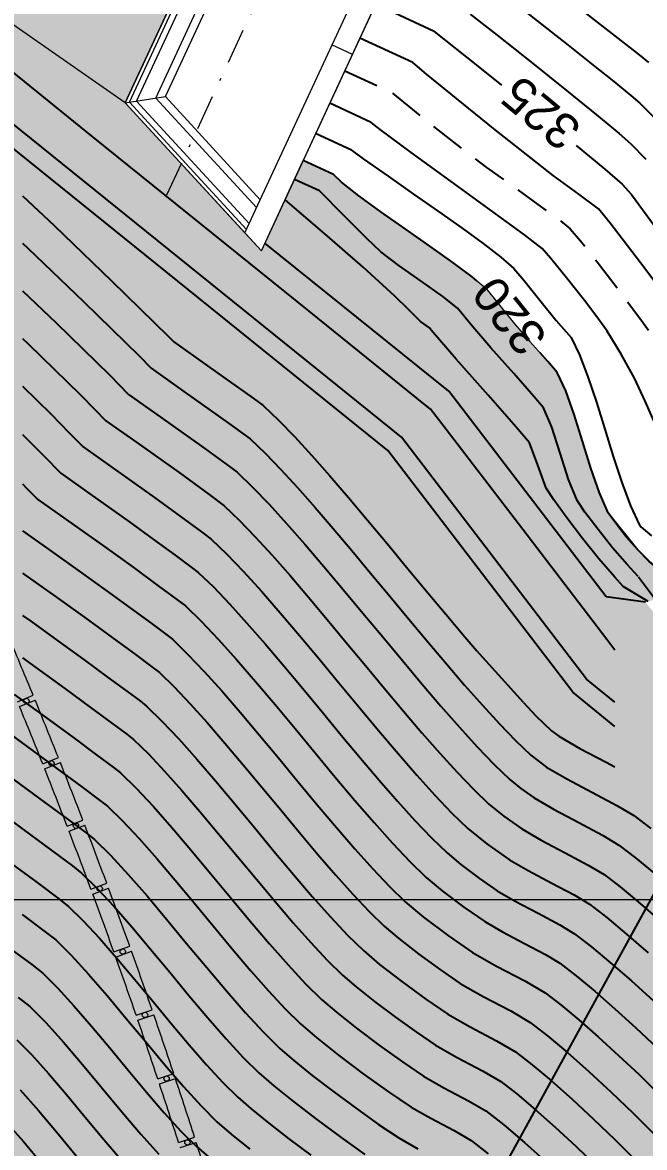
# Model space of a CAD drawing. Extents: x 61466 to 63015, y 108404 to 110397.
# Drawn here: x 62373.55 to 62395.66, y 109246.26 to 109286.24 of the extents above; entities that cross this region are included whole.
import ezdxf
from ezdxf import colors
from ezdxf.entities.mleader import LeaderData, LeaderLine
from ezdxf.enums import TextEntityAlignment as Align
from ezdxf.math import Vec2, Vec3

# ---------------------------------------------------------------- set-up
doc = ezdxf.new("R2010")
doc.units = 0
doc.header["$LTSCALE"] = 1.000015
doc.header["$MEASUREMENT"] = 0
for name, pattern in [('NASCOSTA', [9.525, 6.35, -3.175]), ('TRATTEGGIATA2', [0.375, 0.25, -0.125]), ('TRATTOPUNTO2', [0.5, 0.25, -0.125, 0, -0.125])]:
    doc.linetypes.add(name, pattern=pattern)
for name, color, linetype in [('colore lago', 131, 'Continuous'), ('coordinate', 2, 'Continuous'), ('curve livello 1m', 2, 'Continuous'), ('curve livello 5m', 7, 'Continuous'), ('LIN010CO', 2, 'Continuous'), ('LIN010TR', 2, 'NASCOSTA'), ('LIN018CO', 6, 'Continuous'), ('LIN025CO', 7, 'Continuous'), ('LINCOLO-ROSSO-025', 10, 'Continuous'), ('TRATTCOLO-32', 255, 'Continuous')]:
    doc.layers.add(name, color=color, linetype=linetype)
doc.layers.add('Colori bordi', color=5, linetype='Continuous', plot=False)
doc.layers.add('no_plot', color=5, linetype='Continuous', plot=False)
doc.layers.add('LINE035', color=1, linetype='Continuous', lineweight=35)
doc.styles.add('ARIAL', font='arial.ttf')

# ---------------------------------------------------------------- blocks, each defined once
blk = doc.blocks.new('CONTORNO')
at = {"layer": 'Colori bordi', "lineweight": 0, "ltscale": 2, "flags": 128}
blk.add_lwpolyline([(-84.427, 113.219), (-89.144, 103.05), (-84.307, 97.793), (-77.785, 111.855)], dxfattribs=at)
blk = doc.blocks.new('barrageflott')
at = {"layer": 'TRATTCOLO-32'}
h = blk.add_hatch(color=256, dxfattribs=at)
h.paths.add_polyline_path([(-4.689, 33.162, 0.002639), (-5.201, 35.3), (-5.784, 35.158, -0.002639), (-5.273, 33.025)])
h.paths.add_polyline_path([(-5.247, 35.485, 0.002639), (-5.784, 37.618), (-6.365, 37.468, -0.002639), (-5.829, 35.342)])
h.paths.add_polyline_path([(-5.831, 37.802, 0.002639), (-6.393, 39.929), (-6.972, 39.773, -0.002639), (-6.412, 37.652)])
h.paths.add_polyline_path([(-6.442, 40.112, 0.002639), (-7.028, 42.232), (-7.606, 42.07, -0.002639), (-7.022, 39.956)])
h.paths.add_polyline_path([(-7.08, 42.415, 0.002639), (-7.69, 44.529), (-8.266, 44.359, -0.002639), (-7.657, 42.252)])
h.paths.add_polyline_path([(-7.744, 44.711, 0.002639), (-8.378, 46.817), (-8.952, 46.641, -0.002639), (-8.319, 44.541)])
h.paths.add_polyline_path([(-8.434, 46.999, 0.002639), (-9.092, 49.097), (-9.664, 48.915, -0.002639), (-9.007, 46.822)])
h.paths.add_polyline_path([(-9.15, 49.279, 0.002639), (-9.833, 51.37), (-10.402, 51.18, -0.002639), (-9.722, 49.095)])
h.paths.add_polyline_path([(-9.893, 51.55, 0.002639), (-10.599, 53.633), (-11.166, 53.437, -0.002639), (-10.462, 51.36)])
h.paths.add_polyline_path([(-10.661, 53.813, 0.002639), (-11.392, 55.887), (-11.956, 55.685, -0.002639), (-11.228, 53.616)])
h.paths.add_polyline_path([(-11.456, 56.066, 0.002639), (-12.21, 58.133), (-12.772, 57.924, -0.002639), (-12.02, 55.864)])
h.paths.add_polyline_path([(-12.276, 58.311, 0.002639), (-13.053, 60.368), (-13.614, 60.153, -0.002639), (-12.838, 58.102)])
h.paths.add_polyline_path([(-13.122, 60.546, 0.002639), (-13.923, 62.594), (-14.481, 62.373, -0.002639), (-13.682, 60.33)])
h.paths.add_polyline_path([(-13.993, 62.771, 0.002639), (-14.818, 64.81), (-15.373, 64.582, -0.002639), (-14.551, 62.549)])
h.paths.add_polyline_path([(-14.89, 64.986, 0.002639), (-15.738, 67.015), (-16.29, 66.781, -0.002639), (-15.445, 64.758)])
at = {"layer": 'LINCOLO-ROSSO-025', "lineweight": 0}
for p, q in [((-15.445, 64.758), (-14.89, 64.986)), ((-15.373, 64.582), (-14.818, 64.81)), ((-14.551, 62.549), (-13.993, 62.771)), ((-14.481, 62.373), (-13.923, 62.594)), ((-13.682, 60.33), (-13.122, 60.546)), ((-13.614, 60.153), (-13.053, 60.368)), ((-12.838, 58.102), (-12.276, 58.311)), ((-12.772, 57.924), (-12.21, 58.133)), ((-12.02, 55.864), (-11.456, 56.066)), ((-11.956, 55.685), (-11.392, 55.887)), ((-11.228, 53.616), (-10.661, 53.813)), ((-11.166, 53.437), (-10.599, 53.633)), ((-10.462, 51.36), (-9.893, 51.55)), ((-10.402, 51.18), (-9.833, 51.37)), ((-9.722, 49.095), (-9.15, 49.279)), ((-9.664, 48.915), (-9.092, 49.097))]:
    blk.add_line(p, q, dxfattribs=at)
for centre in [(-15.131, 64.784), (-14.237, 62.572), (-13.368, 60.349), (-12.524, 58.117), (-11.706, 55.876), (-10.914, 53.625), (-10.147, 51.365), (-9.407, 49.097)]:
    blk.add_circle(centre, 0.095, dxfattribs=at)
for radius, start, end in [(208.344, 22.3733, 22.97817), (208.344, 21.71613, 22.321), (207.744, 21.71613, 22.321), (207.744, 21.05896, 21.66383), (208.344, 21.05896, 21.66383), (207.744, 20.40178, 21.00665), (208.344, 20.40178, 21.00665), (208.344, 19.74461, 20.34948), (207.744, 19.74461, 20.34948), (207.744, 19.08744, 19.69231), (208.344, 19.08744, 19.69231), (208.344, 18.43027, 19.03514), (207.744, 18.43027, 19.03514), (207.744, 17.77309, 18.37796), (208.344, 17.77309, 18.37796), (208.344, 17.11592, 17.72079)]:
    blk.add_arc((-207.55, -14.318), radius, start, end, dxfattribs=at)

msp = doc.modelspace()

# ---------------------------------------------------------------- hatches: boundary and pattern name
at = {"layer": 'colore lago', "linetype": 'Continuous', "lineweight": 0}
msp.add_hatch(color=256, dxfattribs=at).paths.add_polyline_path([(62395.432, 109267.497), (62396.026, 109266.925), (62396.545, 109265.876), (62395.703, 109265.642), (62400.102, 109260.013), (62413.395, 109263.699), (62414.097, 109262.8), (62408.577, 109253.044), (62412.975, 109247.414), (62413.775, 109248.828), (62413.775, 109247.267), (62414.821, 109245.294), (62415.316, 109244.359), (62415.726, 109243.586), (62415.989, 109243.089), (62416.308, 109242.486), (62417.091, 109241.948), (62417.986, 109241.38), (62418.762, 109240.929), (62419.277, 109240.681), (62419.98, 109240.594), (62420.747, 109240.508), (62421.269, 109240.325), (62422.042, 109240.006), (62422.834, 109239.647), (62423.302, 109239.389), (62424.281, 109238.376), (62425.656, 109236.946), (62426.449, 109236.138), (62427.156, 109235.422), (62427.673, 109234.904), (62427.895, 109234.691), (62428.432, 109234.455), (62429.04, 109233.991), (62429.869, 109233.283), (62430.484, 109232.701), (62430.843, 109232.314), (62431.218, 109231.435), (62431.557, 109230.367), (62431.913, 109229.599), (62432.355, 109229.318), (62432.858, 109229.013), (62433.455, 109228.302), (62434.097, 109227.397), (62434.701, 109226.672), (62435.197, 109226.351), (62435.685, 109226.081), (62436.144, 109225.827), (62436.707, 109225.46), (62437.492, 109224.926), (62438.358, 109224.324), (62439.162, 109223.749), (62440.078, 109223.067), (62441.13, 109222.261), (62442.002, 109221.573), (62442.908, 109220.83), (62443.789, 109220.092), (62444.562, 109219.43), (62445.144, 109218.915), (62445.453, 109218.618), (62446.014, 109217.736), (62446.501, 109217.012), (62447.153, 109216.771), (62448.876, 109216.153), (62447.183, 109207.821), (62446.943, 109206.638), (62441.595, 109207.566), (62436.09, 109208.111), (62430.527, 109208.307), (62424.984, 109208.14), (62419.433, 109207.618), (62413.953, 109206.708), (62408.529, 109205.43), (62403.21, 109203.835), (62398.021, 109201.868), (62392.955, 109199.558), (62388.067, 109196.944), (62383.347, 109193.985), (62379.143, 109190.99), (62374.987, 109187.599), (62370.912, 109183.823), (62367.864, 109180.621), (62364.577, 109176.791), (62361.992, 109173.373), (62358.884, 109168.77), (62356.087, 109163.954), (62353.615, 109158.995), (62351.491, 109153.861), (62349.698, 109148.591), (62348.257, 109143.219), (62347.162, 109137.77), (62346.433, 109132.277), (62346.076, 109126.898), (62346.067, 109121.341), (62346.414, 109115.779), (62347.156, 109110.285), (62348.241, 109104.828), (62349.108, 109101.614), (62347.868, 109098.968), (62343.805, 109097.411), (62343.071, 109098.002), (62342.215, 109098.471), (62341.494, 109098.676), (62340.731, 109098.468), (62339.788, 109097.966), (62338.814, 109097.438), (62337.958, 109097.152), (62337.463, 109097.238), (62336.538, 109097.445), (62334.253, 109098.04), (62331.322, 109098.856), (62328.139, 109099.756), (62325.098, 109100.605), (62322.593, 109101.266), (62321.848, 109101.432), (62320.984, 109101.616), (62320.474, 109101.737), (62319.859, 109102.034), (62319.103, 109102.406), (62317.961, 109102.895), (62316.581, 109103.457), (62315.066, 109104.06), (62313.523, 109104.67), (62312.055, 109105.255), (62310.769, 109105.782), (62309.769, 109106.218), (62309.112, 109106.546), (62308.074, 109107.202), (62305.134, 109108.9), (62301.974, 109110.917), (62300, 109112.216), (62300, 109301.173), (62331.882, 109318.75), (62334.507, 109316.583), (62338.392, 109313.671), (62343.084, 109310.793), (62348.103, 109307.499), (62352.959, 109303.893), (62356.982, 109301.743), (62363.411, 109296.783), (62364.524, 109296.264), (62365.637, 109295.744), (62364.74, 109295.415), (62363.36, 109294.91), (62368.197, 109289.653), (62381.151, 109294.398), (62381.923, 109293.558), (62377.207, 109283.389), (62382.044, 109278.132), (62383.531, 109281.339), (62384.61, 109280.843), (62384.891, 109280.571), (62385.513, 109280.078), (62386.29, 109279.511), (62387.153, 109278.905), (62388.028, 109278.295), (62388.845, 109277.717), (62389.533, 109277.207), (62390.019, 109276.799), (62390.461, 109276.26), (62391.046, 109275.538), (62391.593, 109274.911), (62392.228, 109274.192), (62392.561, 109273.803), (62392.862, 109273.159), (62393.16, 109272.316), (62393.758, 109270.407), (62394.064, 109269.526), (62394.378, 109268.819)])

# ---------------------------------------------------------------- linework, layer by layer
at = {"layer": 'Colori bordi', "linetype": 'Continuous', "lineweight": 0, "flags": 128}
msp.add_lwpolyline([(62381.923, 109293.558), (62377.207, 109283.389), (62382.044, 109278.132), (62383.531, 109281.339), (62384.61, 109280.843), (62384.891, 109280.571), (62385.513, 109280.078), (62386.29, 109279.511), (62387.153, 109278.905), (62388.028, 109278.295), (62388.845, 109277.717), (62389.533, 109277.207), (62390.019, 109276.799), (62390.019, 109276.799), (62390.461, 109276.26), (62391.046, 109275.538), (62391.593, 109274.911), (62392.228, 109274.192), (62392.561, 109273.803), (62392.862, 109273.159), (62393.16, 109272.316), (62393.758, 109270.407), (62394.064, 109269.526), (62394.378, 109268.819), (62395.432, 109267.497), (62396.026, 109266.925)], dxfattribs=at)
at = {"layer": 'coordinate', "linetype": 'Continuous', "lineweight": 0}
msp.add_line((62300, 109255.071), (62421.182, 109255.071), dxfattribs=at)
at = {"layer": 'curve livello 1m', "color": 152, "linetype": 'TRATTEGGIATA2', "ltscale": 5, "flags": 128}
msp.add_lwpolyline([(62385.01, 109284.526), (62386.685, 109283.749), (62387.944, 109282.728), (62389.345, 109281.622), (62390.05, 109281.096), (62390.955, 109280.439), (62391.876, 109279.775), (62392.627, 109279.226), (62393.023, 109278.916), (62393.388, 109278.486), (62393.985, 109277.735), (62394.718, 109276.778), (62395.461, 109275.786), (62396.096, 109274.917), (62396.506, 109274.331), (62396.95, 109273.613), (62397.598, 109272.515), (62398.131, 109271.589), (62399.74, 109268.624), (62400.22, 109266.895)], dxfattribs=at)
at = {"layer": 'curve livello 5m', "color": 2}
for p, q in [((62388.184, 109285.927), (62386.106, 109286.891)), ((62384.61, 109280.843), (62383.531, 109281.339))]:
    msp.add_line(p, q, dxfattribs=at)
at = {"layer": 'curve livello 5m', "color": 2, "flags": 128}
for points in [[(62394.613, 109261.23), (62393.116, 109262.439), (62386.541, 109271.03), (62364.804, 109288.555)], [(62388.184, 109285.927), (62389.735, 109284.694), (62390.584, 109284.012)], [(62393.234, 109281.867), (62394.25, 109281.029), (62394.868, 109280.496), (62394.868, 109280.496), (62395.205, 109280.125), (62399.04, 109274.892), (62400.847, 109272.451), (62400.979, 109272.224), (62401.03, 109272.126), (62401.209, 109272.091), (62401.453, 109271.927), (62401.949, 109271.553), (62402.651, 109271.006), (62403.511, 109270.324), (62403.679, 109270.189)], [(62389.706, 109277.062), (62389.533, 109277.207), (62388.845, 109277.717), (62388.028, 109278.295), (62387.153, 109278.905), (62386.29, 109279.511), (62385.513, 109280.078), (62384.891, 109280.571), (62384.61, 109280.843)], [(62396.026, 109266.925), (62395.814, 109267.105), (62395.432, 109267.497), (62395.018, 109267.964), (62394.629, 109268.458), (62394.378, 109268.819), (62394.064, 109269.526), (62393.758, 109270.407), (62393.458, 109271.368), (62393.16, 109272.316), (62392.862, 109273.159), (62392.561, 109273.803), (62392.228, 109274.192), (62391.949, 109274.509)], [(62373.552, 109273.315), (62374.572, 109272.321), (62375.213, 109271.666), (62375.714, 109271.159), (62375.714, 109271.159), (62376.778, 109270.402), (62378.24, 109269.368), (62378.24, 109269.368), (62379.171, 109268.693), (62379.92, 109268.144), (62380.262, 109267.886), (62380.262, 109267.886), (62380.817, 109267.352), (62381.414, 109266.728), (62382.048, 109266.029), (62382.71, 109265.269), (62383.395, 109264.464), (62384.094, 109263.627), (62384.802, 109262.775), (62385.51, 109261.921), (62386.212, 109261.081), (62386.901, 109260.268), (62387.57, 109259.5), (62388.212, 109258.788), (62388.82, 109258.15), (62389.387, 109257.599), (62389.387, 109257.599), (62390.058, 109257.059), (62390.865, 109256.487), (62390.865, 109256.487), (62391.53, 109256.102), (62392.364, 109255.661), (62393.158, 109255.238), (62393.704, 109254.909), (62393.704, 109254.909), (62394.323, 109254.432), (62395.028, 109253.848), (62395.791, 109253.181)], [(62373.552, 109265.174), (62373.848, 109264.965), (62374.811, 109264.268), (62375.739, 109263.594), (62376.575, 109262.983), (62377.262, 109262.478), (62377.742, 109262.12), (62377.958, 109261.951), (62377.958, 109261.951), (62378.508, 109261.418), (62379.107, 109260.783), (62379.744, 109260.067), (62380.411, 109259.29), (62381.097, 109258.472), (62381.794, 109257.632), (62382.492, 109256.791), (62383.182, 109255.968), (62383.854, 109255.183), (62384.499, 109254.457), (62385.108, 109253.808), (62385.67, 109253.258), (62385.67, 109253.258), (62386.247, 109252.769), (62387.035, 109252.158), (62387.892, 109251.531), (62388.677, 109250.995), (62388.677, 109250.995), (62389.467, 109250.547), (62390.406, 109250.053), (62391.076, 109249.661), (62391.076, 109249.661), (62391.671, 109249.2), (62392.353, 109248.629), (62393.09, 109247.976), (62393.852, 109247.272), (62394.606, 109246.547), (62395.321, 109245.83)], [(62372.308, 109258.494), (62373.568, 109257.573), (62374.603, 109256.811), (62375.327, 109256.271), (62375.654, 109256.017), (62375.654, 109256.017), (62376.198, 109255.484), (62376.797, 109254.836), (62377.437, 109254.102), (62378.105, 109253.311), (62378.787, 109252.489), (62379.471, 109251.666), (62380.142, 109250.869), (62380.789, 109250.126), (62381.397, 109249.466), (62381.953, 109248.916), (62381.953, 109248.916), (62382.488, 109248.453), (62383.195, 109247.884), (62384.012, 109247.258), (62384.875, 109246.62), (62385.722, 109246.019)], [(62373.349, 109250.083), (62373.884, 109249.551), (62374.481, 109248.889), (62375.12, 109248.14), (62375.78, 109247.346), (62376.442, 109246.55), (62377.085, 109245.795)]]:
    msp.add_lwpolyline(points, dxfattribs=at)
at = {"layer": 'LIN010CO', "linetype": 'Continuous', "lineweight": 0}
for p, q in [((62377.356, 109283.412), (62382.015, 109293.458)), ((62377.61, 109283.452), (62382.172, 109293.288)), ((62378.291, 109283.558), (62382.592, 109292.832)), ((62377.207, 109283.389), (62378.633, 109283.611)), ((62381.515, 109278.892), (62377.356, 109283.412)), ((62381.612, 109279.102), (62377.61, 109283.452)), ((62381.873, 109279.665), (62378.291, 109283.558))]:
    msp.add_line(p, q, dxfattribs=at)
at = {"layer": 'LIN010TR', "linetype": 'TRATTOPUNTO2', "lineweight": 0, "ltscale": 5}
msp.add_line((62378.688, 109280.118), (62387.781, 109299.723), dxfattribs=at)
at = {"layer": 'LIN018CO', "flags": 128}
for points in [[(62394.613, 109262.092), (62393.6, 109262.91), (62387.024, 109271.501), (62364.804, 109289.416)], [(62376.069, 109282.17), (62372.234, 109285.262)], [(62379.904, 109279.079), (62376.069, 109282.17)], [(62383.738, 109275.987), (62379.904, 109279.079)], [(62387.573, 109272.895), (62383.738, 109275.987)], [(62388.338, 109272.137), (62388.055, 109272.507), (62387.573, 109272.895)], [(62391.333, 109268.225), (62388.338, 109272.137)], [(62394.328, 109264.312), (62391.333, 109268.225)], [(62394.613, 109263.939), (62394.328, 109264.312)]]:
    msp.add_lwpolyline(points, dxfattribs=at)
at = {"layer": 'LIN025CO', "linetype": 'Continuous', "lineweight": 0}
for p, q in [((62377.207, 109283.389), (62381.923, 109293.558)), ((62378.633, 109283.611), (62382.803, 109292.602)), ((62377.207, 109283.389), (62368.197, 109289.653)), ((62381.457, 109278.769), (62386.174, 109288.938)), ((62382.044, 109278.132), (62386.988, 109288.792)), ((62385.279, 109285.108), (62384.554, 109285.444)), ((62382.004, 109279.947), (62378.633, 109283.611)), ((62381.457, 109278.769), (62377.207, 109283.389)), ((62382.044, 109278.132), (62381.457, 109278.769))]:
    msp.add_line(p, q, dxfattribs=at)
at = {"layer": 'no_plot'}
for p, q in [((62387.425, 109284.819), (62385.549, 109285.689)), ((62385.951, 109282.693), (62384.477, 109283.377)), ((62385.249, 109281.702), (62383.974, 109282.293)), ((62384.105, 109280.259), (62383.221, 109280.669)), ((62394.299, 109265.83), (62388.704, 109273.14)), ((62395.453, 109266.544), (62396.05, 109265.738)), ((62395.799, 109265.669), (62394.909, 109266.2)), ((62395.703, 109265.642), (62394.299, 109265.83)), ((62391.357, 109262.075), (62389.706, 109263.913))]:
    msp.add_line(p, q, dxfattribs=at)
at = {"layer": 'no_plot', "flags": 128}
for points in [[(62389.472, 109286.545), (62390.425, 109285.798), (62390.425, 109285.798), (62391.677, 109284.802), (62392.893, 109283.825), (62393.958, 109282.96), (62394.759, 109282.3), (62395.181, 109281.936), (62395.181, 109281.936), (62395.717, 109281.387)], [(62391.41, 109286.651), (62392.948, 109285.443), (62392.948, 109285.443), (62393.785, 109284.777), (62394.568, 109284.146), (62395.178, 109283.646), (62395.494, 109283.376), (62395.494, 109283.376), (62396.027, 109282.843)], [(62393.347, 109286.756), (62395.471, 109285.089), (62395.471, 109285.089), (62395.807, 109284.816)], [(62399.518, 109271.974), (62399.507, 109271.992), (62399.015, 109272.838), (62398.677, 109273.391), (62397.988, 109274.375), (62396.921, 109275.835), (62395.673, 109277.501), (62394.443, 109279.107), (62394.024, 109279.622), (62393.328, 109280.138), (62392.422, 109280.801), (62390.297, 109282.479), (62387.915, 109284.41), (62387.425, 109284.819)], [(62396.416, 109271.113), (62396.135, 109271.771), (62395.69, 109272.79), (62395.307, 109273.602), (62394.833, 109274.455), (62394.335, 109275.271), (62394, 109275.737), (62393.527, 109276.362), (62392.891, 109277.167), (62392.334, 109277.852), (62392.022, 109278.211), (62391.403, 109278.695), (62390.228, 109279.553), (62388.787, 109280.593), (62387.371, 109281.62), (62386.269, 109282.443), (62385.951, 109282.693)], [(62385.249, 109281.702), (62385.666, 109281.401), (62386.552, 109280.778), (62387.457, 109280.148), (62388.346, 109279.528), (62389.183, 109278.935), (62389.931, 109278.389), (62390.556, 109277.906), (62391.021, 109277.505), (62391.021, 109277.505), (62391.372, 109277.083), (62391.989, 109276.314), (62392.528, 109275.653), (62392.528, 109275.653), (62393.052, 109275.054), (62393.355, 109274.437), (62393.655, 109273.653), (62393.954, 109272.754), (62394.253, 109271.793), (62394.554, 109270.822), (62394.859, 109269.895), (62395.169, 109269.063), (62395.485, 109268.38), (62395.485, 109268.38), (62395.506, 109268.352), (62395.531, 109268.325), (62395.91, 109267.996)], [(62373.552, 109280.087), (62374.672, 109279.025), (62376.715, 109277.061), (62378.738, 109275.09), (62378.738, 109275.09), (62378.935, 109274.889), (62380.123, 109274.045), (62381.754, 109272.891), (62381.754, 109272.891), (62382.106, 109272.633), (62382.648, 109272.114), (62383.229, 109271.516), (62383.841, 109270.85), (62384.481, 109270.127), (62385.143, 109269.358), (62385.822, 109268.555), (62386.511, 109267.728), (62387.207, 109266.889), (62387.904, 109266.049), (62388.596, 109265.219), (62389.279, 109264.41), (62389.706, 109263.913)], [(62395.443, 109266.556), (62395.051, 109266.978), (62394.53, 109267.575), (62394.012, 109268.222), (62393.546, 109268.845), (62393.271, 109269.258), (62392.962, 109270.006), (62392.663, 109270.942), (62392.367, 109271.86), (62392.07, 109272.552), (62391.73, 109272.957), (62391.016, 109273.767), (62390.203, 109274.687), (62389.564, 109275.423), (62389.018, 109276.093), (62388.494, 109276.509), (62387.729, 109277.049), (62386.929, 109277.612), (62386.294, 109278.097), (62385.778, 109278.584), (62384.978, 109279.381), (62384.105, 109280.259)], [(62394.909, 109266.2), (62394.607, 109266.533), (62394.043, 109267.186), (62393.464, 109267.902), (62392.899, 109268.638), (62392.436, 109269.275), (62392.164, 109269.697), (62391.868, 109270.517), (62391.579, 109271.3), (62391.104, 109271.866), (62390.108, 109272.996), (62388.973, 109274.281), (62388.081, 109275.308), (62388.017, 109275.387), (62387.697, 109275.622), (62387.275, 109276.038), (62386.79, 109276.519), (62385.658, 109277.543), (62384.379, 109278.666), (62382.884, 109279.943)], [(62373.552, 109278.405), (62373.743, 109278.224), (62375.73, 109276.314), (62377.697, 109274.398), (62377.697, 109274.398), (62378.13, 109273.957), (62379.287, 109273.134), (62380.876, 109272.01), (62380.876, 109272.01), (62381.645, 109271.446), (62382.173, 109270.942), (62382.737, 109270.36), (62383.333, 109269.712), (62383.955, 109269.009), (62384.599, 109268.262), (62385.258, 109267.48), (62385.929, 109266.676), (62386.606, 109265.861), (62387.283, 109265.044), (62387.957, 109264.236), (62388.62, 109263.45), (62389.269, 109262.694), (62389.899, 109261.981), (62390.504, 109261.321), (62391.078, 109260.725), (62391.618, 109260.204), (62391.618, 109260.204), (62392.178, 109259.783), (62392.905, 109259.362), (62393.816, 109258.88), (62394.684, 109258.418), (62395.281, 109258.058), (62395.281, 109258.058), (62395.885, 109257.594)], [(62388.704, 109273.14), (62382.171, 109278.407)], [(62373.552, 109276.713), (62374.744, 109275.568), (62376.655, 109273.706), (62376.655, 109273.706), (62377.325, 109273.024), (62378.45, 109272.224), (62379.997, 109271.129), (62379.997, 109271.129), (62380.785, 109270.557), (62381.184, 109270.259), (62381.184, 109270.259), (62381.732, 109269.734), (62382.321, 109269.123), (62382.943, 109268.442), (62383.594, 109267.702), (62384.266, 109266.915), (62384.955, 109266.096), (62385.653, 109265.256), (62386.356, 109264.408), (62387.056, 109263.566), (62387.748, 109262.741), (62388.426, 109261.948), (62389.084, 109261.197), (62389.715, 109260.504), (62390.314, 109259.879), (62390.874, 109259.336), (62390.874, 109259.336), (62391.267, 109259.019), (62391.74, 109258.684), (62391.74, 109258.684), (62392.447, 109258.275), (62393.332, 109257.807), (62394.175, 109257.358), (62394.755, 109257.008), (62394.755, 109257.008), (62395.342, 109256.558), (62396.005, 109256.013)], [(62373.552, 109275.019), (62373.758, 109274.821), (62375.614, 109273.013), (62375.614, 109273.013), (62376.122, 109272.494), (62376.519, 109272.092), (62376.519, 109272.092), (62377.614, 109271.313), (62379.119, 109270.249), (62379.119, 109270.249), (62380.183, 109269.475), (62380.723, 109269.072), (62380.723, 109269.072), (62381.255, 109268.562), (62381.827, 109267.97), (62382.431, 109267.308), (62383.062, 109266.589), (62383.715, 109265.826), (62384.384, 109265.03), (62385.062, 109264.215), (62385.744, 109263.392), (62386.424, 109262.574), (62387.096, 109261.774), (62387.754, 109261.003), (62388.392, 109260.275), (62389.005, 109259.601), (62389.587, 109258.995), (62390.131, 109258.468), (62390.131, 109258.468), (62390.663, 109258.039), (62391.303, 109257.586), (62391.303, 109257.586), (62391.989, 109257.188), (62392.848, 109256.734), (62393.667, 109256.298), (62394.229, 109255.959), (62394.229, 109255.959), (62394.8, 109255.521), (62395.443, 109254.992), (62396.141, 109254.391)], [(62373.552, 109271.607), (62374.305, 109270.838), (62374.909, 109270.227), (62374.909, 109270.227), (62375.942, 109269.492), (62377.362, 109268.487), (62377.362, 109268.487), (62378.214, 109267.871), (62378.981, 109267.311), (62379.548, 109266.892), (62379.802, 109266.699), (62379.802, 109266.699), (62380.339, 109266.182), (62380.918, 109265.577), (62381.532, 109264.9), (62382.174, 109264.164), (62382.837, 109263.383), (62383.515, 109262.572), (62384.2, 109261.746), (62384.886, 109260.919), (62385.567, 109260.104), (62386.235, 109259.318), (62386.883, 109258.572), (62387.505, 109257.883), (62388.095, 109257.265), (62388.644, 109256.731), (62388.644, 109256.731), (62389.132, 109256.325), (62389.793, 109255.828), (62390.427, 109255.389), (62390.427, 109255.389), (62391.072, 109255.015), (62391.88, 109254.588), (62392.649, 109254.179), (62393.178, 109253.859), (62393.178, 109253.859), (62393.779, 109253.397), (62394.461, 109252.831), (62395.201, 109252.185), (62395.972, 109251.484)], [(62373.552, 109269.85), (62373.711, 109269.686), (62374.103, 109269.294), (62374.103, 109269.294), (62375.106, 109268.581), (62376.484, 109267.607), (62376.484, 109267.607), (62377.481, 109266.884), (62378.379, 109266.229), (62379.044, 109265.739), (62379.341, 109265.512), (62379.341, 109265.512), (62379.903, 109264.969), (62380.511, 109264.33), (62381.157, 109263.61), (62381.833, 109262.829), (62382.53, 109262.003), (62383.241, 109261.149), (62383.957, 109260.286), (62384.669, 109259.429), (62385.371, 109258.597), (62386.053, 109257.807), (62386.708, 109257.077), (62387.326, 109256.423), (62387.9, 109255.863), (62387.9, 109255.863), (62388.473, 109255.388), (62389.246, 109254.805), (62389.99, 109254.29), (62389.99, 109254.29), (62390.614, 109253.929), (62391.396, 109253.515), (62392.141, 109253.119), (62392.653, 109252.81), (62392.653, 109252.81), (62393.234, 109252.362), (62393.895, 109251.814), (62394.611, 109251.189), (62395.357, 109250.51), (62396.109, 109249.801)], [(62373.552, 109268.181), (62374.27, 109267.671), (62375.605, 109266.726), (62375.605, 109266.726), (62376.524, 109266.061), (62377.39, 109265.431), (62378.123, 109264.893), (62378.646, 109264.505), (62378.88, 109264.325), (62378.88, 109264.325), (62379.423, 109263.8), (62380.011, 109263.182), (62380.636, 109262.486), (62381.29, 109261.731), (62381.964, 109260.932), (62382.651, 109260.107), (62383.343, 109259.271), (62384.033, 109258.443), (62384.711, 109257.639), (62385.371, 109256.875), (62386.003, 109256.168), (62386.602, 109255.536), (62387.157, 109254.995), (62387.157, 109254.995), (62387.813, 109254.45), (62388.7, 109253.782), (62389.552, 109253.192), (62389.552, 109253.192), (62390.4, 109252.711), (62391.408, 109252.181), (62392.127, 109251.76), (62392.127, 109251.76), (62392.689, 109251.327), (62393.328, 109250.797), (62394.021, 109250.193), (62394.742, 109249.536), (62395.47, 109248.851), (62396.178, 109248.159)], [(62373.552, 109266.676), (62374.727, 109265.845), (62374.727, 109265.845), (62375.763, 109265.096), (62376.739, 109264.385), (62377.566, 109263.779), (62378.155, 109263.341), (62378.419, 109263.138), (62378.419, 109263.138), (62378.944, 109262.631), (62379.512, 109262.034), (62380.115, 109261.362), (62380.746, 109260.633), (62381.398, 109259.861), (62382.062, 109259.064), (62382.73, 109258.257), (62383.396, 109257.457), (62384.051, 109256.68), (62384.688, 109255.942), (62385.299, 109255.26), (62385.877, 109254.649), (62386.414, 109254.126), (62386.414, 109254.126), (62386.932, 109253.687), (62387.64, 109253.138), (62388.409, 109252.575), (62389.114, 109252.093), (62389.114, 109252.093), (62389.933, 109251.629), (62390.907, 109251.117), (62391.602, 109250.71), (62392.218, 109250.233), (62392.925, 109249.64), (62393.69, 109248.964), (62394.48, 109248.234), (62395.261, 109247.482), (62396.002, 109246.74)], [(62373.552, 109263.663), (62374.031, 109263.317), (62375.053, 109262.574), (62375.974, 109261.901), (62376.73, 109261.344), (62377.259, 109260.95), (62377.497, 109260.765), (62377.497, 109260.765), (62378.027, 109260.25), (62378.604, 109259.639), (62379.218, 109258.949), (62379.86, 109258.201), (62380.521, 109257.412), (62381.193, 109256.603), (62381.865, 109255.793), (62382.53, 109255), (62383.177, 109254.245), (62383.799, 109253.545), (62384.385, 109252.92), (62384.927, 109252.39), (62384.927, 109252.39), (62385.412, 109251.973), (62386.065, 109251.456), (62386.807, 109250.897), (62387.558, 109250.358), (62388.239, 109249.896), (62388.239, 109249.896), (62389, 109249.465), (62389.905, 109248.989), (62390.551, 109248.611), (62391.123, 109248.167), (62391.78, 109247.617), (62392.491, 109246.988), (62393.225, 109246.31), (62393.951, 109245.611)], [(62354.367, 109262.956), (62355.152, 109262.211), (62356.013, 109261.384), (62356.865, 109260.554), (62356.865, 109260.554), (62358.16, 109259.246), (62359.762, 109257.595), (62361.206, 109256.112), (62362.023, 109255.306), (62362.023, 109255.306), (62362.564, 109254.922), (62363.307, 109254.397), (62363.307, 109254.397), (62365.444, 109252.851), (62367.504, 109251.354), (62369.359, 109249.998), (62370.882, 109248.877), (62371.947, 109248.083), (62372.427, 109247.709), (62372.427, 109247.709), (62372.973, 109247.161), (62373.587, 109246.47), (62374.242, 109245.693)], [(62373.25, 109262.365), (62374.367, 109261.554), (62375.372, 109260.819), (62376.198, 109260.211), (62376.776, 109259.78), (62377.036, 109259.578), (62377.036, 109259.578), (62377.595, 109259.033), (62378.206, 109258.379), (62378.858, 109257.64), (62379.539, 109256.839), (62380.238, 109256.001), (62380.945, 109255.149), (62381.646, 109254.307), (62382.333, 109253.499), (62382.992, 109252.75), (62383.612, 109252.083), (62384.183, 109251.521), (62384.183, 109251.521), (62384.713, 109251.067), (62385.427, 109250.502), (62386.238, 109249.891), (62387.058, 109249.302), (62387.802, 109248.797), (62387.802, 109248.797), (62388.534, 109248.383), (62389.404, 109247.925), (62390.025, 109247.562), (62390.662, 109247.065), (62391.399, 109246.439), (62392.193, 109245.725)], [(62391.357, 109262.075), (62391.806, 109261.609), (62392.361, 109261.073), (62392.361, 109261.073), (62392.615, 109260.881), (62393.363, 109260.448), (62394.3, 109259.953), (62394.613, 109259.786)], [(62372.47, 109261.414), (62373.681, 109260.534), (62374.771, 109259.737), (62375.667, 109259.077), (62376.293, 109258.611), (62376.575, 109258.391), (62376.575, 109258.391), (62377.112, 109257.868), (62377.699, 109257.24), (62378.325, 109256.53), (62378.979, 109255.76), (62379.651, 109254.955), (62380.329, 109254.137), (62381.003, 109253.328), (62381.662, 109252.553), (62382.295, 109251.833), (62382.891, 109251.192), (62383.44, 109250.653), (62383.44, 109250.653), (62384.015, 109250.16), (62384.789, 109249.547), (62385.668, 109248.885), (62386.558, 109248.246), (62387.364, 109247.699), (62387.364, 109247.699), (62388.067, 109247.3), (62388.903, 109246.861), (62389.5, 109246.512), (62390.111, 109246.035)], [(62372.994, 109259.514), (62374.17, 109258.655), (62375.135, 109257.944), (62375.81, 109257.441), (62376.114, 109257.204), (62376.114, 109257.204), (62376.683, 109256.646), (62377.309, 109255.97), (62377.978, 109255.203), (62378.676, 109254.376), (62379.388, 109253.518), (62380.103, 109252.658), (62380.805, 109251.825), (62381.48, 109251.049), (62382.115, 109250.359), (62382.696, 109249.785), (62382.696, 109249.785), (62383.195, 109249.353), (62383.855, 109248.822), (62384.616, 109248.238), (62385.421, 109247.643), (62386.211, 109247.082), (62386.926, 109246.6), (62386.926, 109246.6), (62387.601, 109246.218)], [(62372.967, 109256.49), (62374.072, 109255.677), (62374.844, 109255.101), (62375.193, 109254.83), (62375.193, 109254.83), (62375.713, 109254.321), (62376.285, 109253.702), (62376.896, 109253.001), (62377.534, 109252.245), (62378.186, 109251.461), (62378.839, 109250.674), (62379.48, 109249.913), (62380.098, 109249.204), (62380.678, 109248.573), (62381.209, 109248.048), (62381.209, 109248.048), (62381.686, 109247.632), (62382.305, 109247.129), (62383.023, 109246.569), (62383.8, 109245.984)], [(62373.54, 109254.544), (62374.361, 109253.932), (62374.732, 109253.644), (62374.732, 109253.644), (62375.286, 109253.097), (62375.899, 109252.426), (62376.556, 109251.665), (62377.238, 109250.849), (62377.931, 109250.014), (62378.616, 109249.195), (62379.278, 109248.426), (62379.9, 109247.742), (62380.466, 109247.18), (62380.466, 109247.18), (62380.973, 109246.738), (62381.63, 109246.202)], [(62373.008, 109253.411), (62373.879, 109252.762), (62374.271, 109252.457), (62374.271, 109252.457), (62374.798, 109251.937), (62375.381, 109251.299), (62376.005, 109250.575), (62376.654, 109249.8), (62377.312, 109249.006), (62377.964, 109248.227), (62378.593, 109247.496), (62379.185, 109246.846), (62379.722, 109246.311), (62379.722, 109246.311), (62380.259, 109245.843)], [(62373.396, 109251.592), (62373.81, 109251.27), (62373.81, 109251.27), (62374.376, 109250.707), (62375.007, 109250.007), (62375.683, 109249.214), (62376.381, 109248.375), (62377.081, 109247.533), (62377.762, 109246.734), (62378.401, 109246.022)], [(62373.469, 109248.312), (62374.123, 109247.576), (62374.821, 109246.748), (62375.536, 109245.887)]]:
    msp.add_lwpolyline(points, dxfattribs=at)

# ---------------------------------------------------------------- block references
at = {"layer": 'curve livello 1m', "linetype": 'Continuous', "lineweight": 0}
msp.add_blockref('barrageflott', (62388.821, 109197.347), dxfattribs=at)
at = {"layer": 'TRATTCOLO-32', "linetype": 'Continuous', "lineweight": 0}
msp.add_blockref('CONTORNO', (62466.351, 109180.339), dxfattribs=at)

# ---------------------------------------------------------------- texts
at = {"layer": 'coordinate', "color": 1, "style": 'ARIAL'}
for s, rotation, p in [('325', 140.3222, (62391.254, 109284.429)), ('320', 128.819, (62390.431, 109277.343))]:
    msp.add_text(s, height=1.25, rotation=rotation, dxfattribs=at).set_placement(p, align=Align.RIGHT)

# ---------------------------------------------------------------- next in the draw order: leaders
at = {"layer": 'LINE035', "linetype": 'Continuous', "lineweight": 0}
ml = msp.add_multileader_mtext('Standard', dxfattribs=at)
ml.set_content('CANAUX DE DECHARGE', color=256, style='ARIAL')
ml.set_leader_properties()
ml.build(insert=Vec2(0, 0))
ml.multileader.update_dxf_attribs({"has_text_frame": 1, "text_left_attachment_type": 2, "text_right_attachment_type": 2, "dogleg_length": 0.36, "arrow_head_size": 5, "scale": 10})
ctx = ml.context
ctx.base_point, ctx.scale, ctx.char_height, ctx.arrow_head_size, ctx.landing_gap_size, ctx.plane_origin, ctx.plane_x_axis, ctx.plane_y_axis = Vec3(62387.273, 109176.926), 10, 3.5, 5, 0.9, Vec3(62431.678, 109324.787), Vec3(0, 1), Vec3(-1, 0)
ctx.left_attachment, ctx.right_attachment, ctx.text_align_type = 2, 2, 2
notes = []
notes.append((ctx, [(1, (1, 1, 0), (62387.273, 109239.417), (0, -1), 3.6, [(1, [(62433.135, 109266.703), (62420.864, 109300.531)], 0, [])])]))
ctx.mtext.insert, ctx.mtext.text_direction, ctx.mtext.rotation, ctx.mtext.alignment, ctx.mtext.flow_direction = Vec3(62385.463, 109234.917), Vec3(0, 1), 1.570796, 3, 5
ctx.mtext.has_bg_fill, ctx.mtext.bg_color, ctx.mtext.bg_scale_factor, ctx.mtext.bg_transparency, ctx.mtext.use_window_bg_color = 1, -1073741824, 1.25, 0, 1
for ctx, leaders in notes:
    for number, flags, end, landing, length, lines in leaders:
        leader = LeaderData()
        leader.index, (leader.has_last_leader_line, leader.has_dogleg_vector, leader.attachment_direction) = number, flags
        leader.last_leader_point, leader.dogleg_vector, leader.dogleg_length = Vec3(end), Vec3(landing), length
        for number, points, colour, breaks in lines:
            line = LeaderLine()
            line.index, line.vertices, line.color, line.breaks = number, Vec3.list(points), colors.encode_raw_color(colour), breaks
            leader.lines.append(line)
        ctx.leaders.append(leader)

doc.saveas('drawing.dxf')
